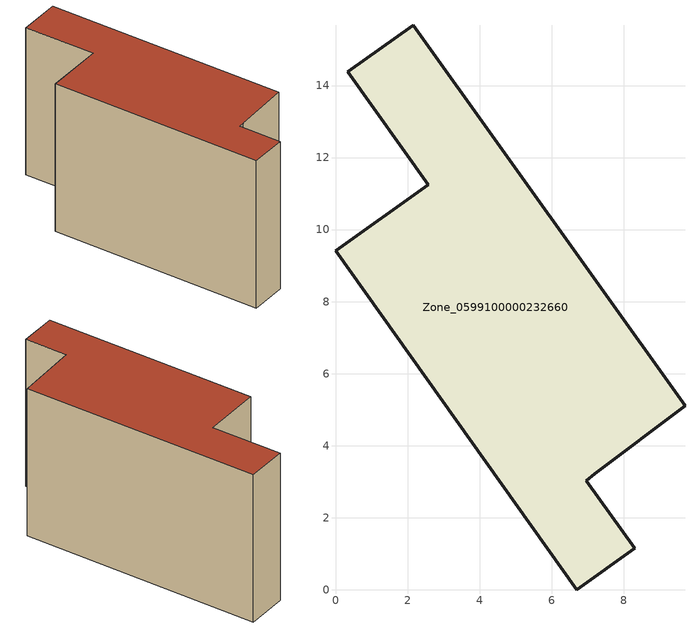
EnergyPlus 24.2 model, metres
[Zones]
Zone_0599100000232660
 floor ground (C_G): 2.58,11.25 0.34,14.38 2.16,15.67 9.7,5.11 7.21,3.22 6.96,3.03 8.31,1.15 6.7,0 0,9.41 z0
 wall outside (C_F): 0.34,14.38 2.58,11.25 0,9.41 6.7,0 8.31,1.15 6.96,3.03 7.21,3.22 9.7,5.11 2.16,15.67 0.34,14.38 z0:8.4
 roof outside (C_R): 6.96,3.03 7.21,3.22 9.7,5.11 2.16,15.67 0.34,14.38 2.58,11.25 0,9.41 6.7,0 8.31,1.15 z8.4
[BUILDING]
Pand.0599100000232660: North Axis=0; Terrain=City; Loads Convergence Tolerance Value=0.04; Temperature Convergence Tolerance Value=0.4; Solar Distribution=FullExterior; Maximum Number of Warmup Days=25; Minimum Number of Warmup Days=1
[Site:Location]
Rotterdam.The.Hague.AP_ZH_NLD Design_Conditions: Latitude=51.96; Longitude=4.45; Time Zone=1; Elevation=-4.5
[SITE:GROUNDTEMPERATURE:BUILDINGSURFACE]
18, 18, 18, 18, 18, 18, 18, 18, 18, 18, 18, 18
[MATERIAL] Thermal Absorptance=0.9; Solar Absorptance=0.7; Visible Absorptance=0.7
Name | Roughness | Thickness | Conductivity | Density | Specific Heat
G.TI.1975-1991 | MediumSmooth | 0.15 | 0.288461 | 540 | 1210
F.TI.1975-1991 | Rough | 0.3 | 0.230769 | 1920 | 840
R.TI.1975-1991 | MediumRough | 0.2 | 0.153846 | 1500 | 1000
[CONSTRUCTION]
C_G: G.TI.1975-1991
C_F: F.TI.1975-1991
C_R: R.TI.1975-1991
[ZONE]
Zone_0599100000232660: Type=1; Multiplier=1; Ceiling Height=Autocalculate; Volume=Autocalculate; Floor Area=autocalculate; Part of Total Floor Area=Yes
[ZONEINFILTRATION:DESIGNFLOWRATE]
Infil_Zone_0599100000232660: Zone or ZoneList or Space or SpaceList=Zone_0599100000232660; Schedule=AlwaysOn; Design Flow Rate Calculation Method=Flow/Area; Flow Rate per Floor Area=0.003; Constant Term Coefficient=1; Temperature Term Coefficient=0; Velocity Term Coefficient=0; Velocity Squared Term Coefficient=0
[HVACTEMPLATE:ZONE:IDEALLOADSAIRSYSTEM]
Zone_0599100000232660: Maximum Heating Supply Air Temperature=50; Minimum Cooling Supply Air Temperature=13; Maximum Heating Supply Air Humidity Ratio=0.0156; Minimum Cooling Supply Air Humidity Ratio=0.0077; Heating Limit=NoLimit; Cooling Limit=NoLimit; Dehumidification Control Type=ConstantSensibleHeatRatio; Cooling Sensible Heat Ratio=0.7; Dehumidification Setpoint=60; Humidification Control Type=None; Humidification Setpoint=30; Outdoor Air Method=None; Outdoor Air Flow Rate per Person=0.00944; Outdoor Air Flow Rate per Zone Floor Area=0; Outdoor Air Flow Rate per Zone=0; Demand Controlled Ventilation Type=None; Outdoor Air Economizer Type=NoEconomizer; Heat Recovery Type=None; Sensible Heat Recovery Effectiveness=0.7; Latent Heat Recovery Effectiveness=0.65
[ZONECONTROL:THERMOSTAT]
ThermostatControl_Zone_0599100000232660: Zone or ZoneList=Zone_0599100000232660; Control Type Schedule=DualSetpointControlType; Control 1=Thermostat_Zone_0599100000232660; Temperature Difference Between Cutout And Setpoint=0
[THERMOSTATSETPOINT:DUALSETPOINT]
Thermostat_Zone_0599100000232660: Heating Setpoint Temperature Schedule=HeatingSetpoint_Zone_0599100000232660; Cooling Setpoint Temperature Schedule=CoolingSetpoint_Zone_0599100000232660
[SCHEDULE:COMPACT]
HeatingSetpoint_Zone_0599100000232660: Through: 12/31, For: AllDays, Until: 24:00, 21
CoolingSetpoint_Zone_0599100000232660: Through: 12/31, For: AllDays, Until: 24:00, 24
DualSetpointControlType: Through: 12/31, For: AllDays, Until: 24:00, 4
AlwaysOn: Through: 12/31, For: AllDays, Until: 24:00, 1
